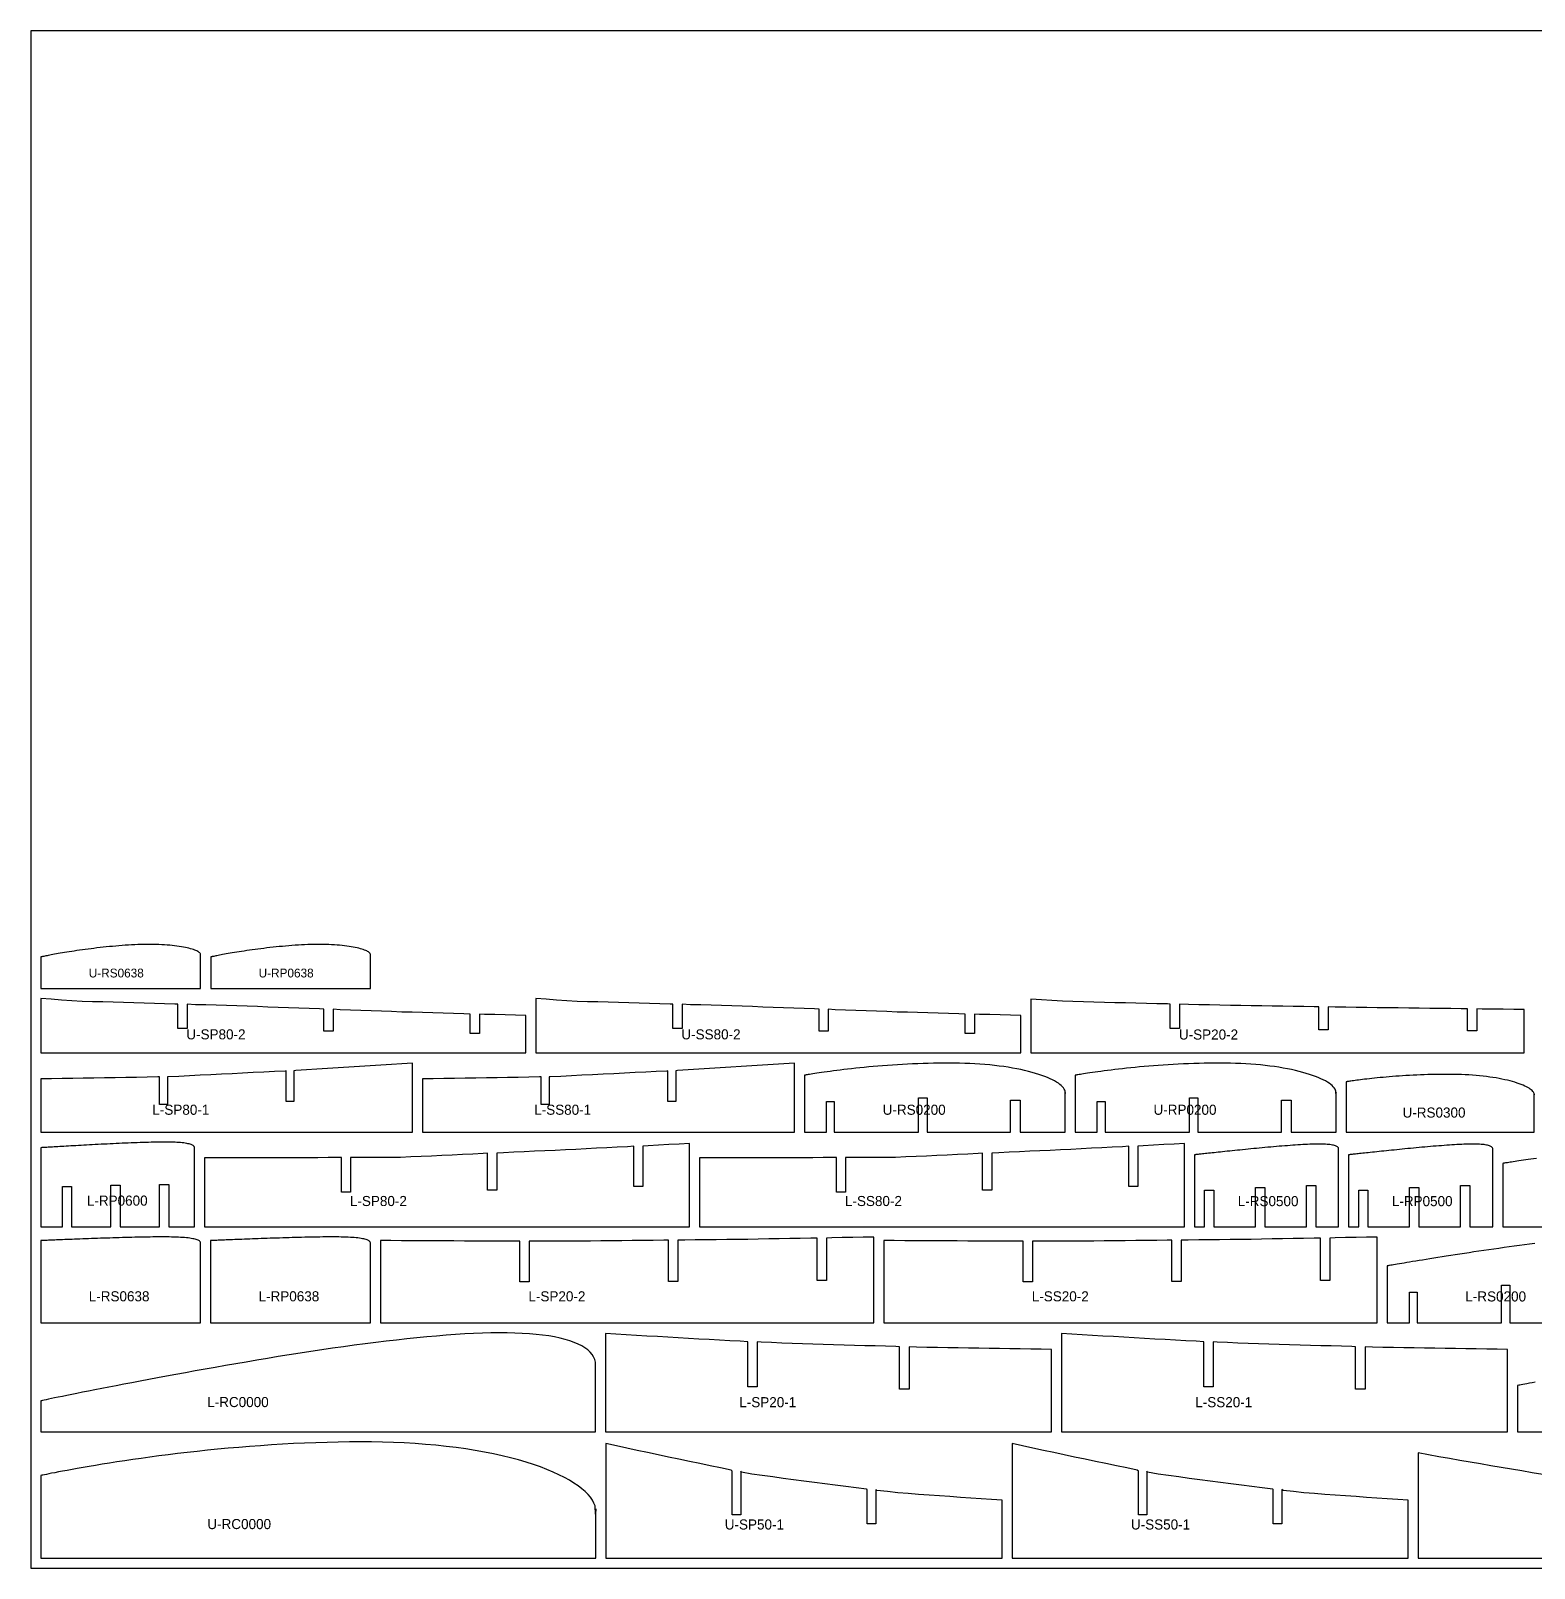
# Model space of a CAD drawing. Header units: millimetres. Extents: x 0 to 2440, y 0 to 1220.
# Drawn here: x 0 to 1193, y 0 to 1220 of the extents above; entities that cross this region are included whole.
import ezdxf

# ---------------------------------------------------------------- set-up
doc = ezdxf.new("R2010")
doc.units = ezdxf.units.MM
for name, color, linetype in [('CUT', 7, 'CONTINUOUS'), ('LABEL', 1, 'CONTINUOUS'), ('SHEET', 8, 'CONTINUOUS')]:
    doc.layers.add(name, color=color, linetype=linetype)

msp = doc.modelspace()

# ---------------------------------------------------------------- linework, layer by layer
at = {"layer": 'CUT'}
for points in [[(8, 460.061), (134.744, 460.061), (134.744, 486.728), (134.726, 487.107), (134.608, 487.487), (134.388, 487.87), (134.067, 488.253), (133.646, 488.637), (133.125, 489.021), (132.504, 489.405), (131.785, 489.786), (130.968, 490.163), (130.055, 490.537), (129.047, 490.905), (127.945, 491.266), (126.751, 491.618), (125.468, 491.961), (124.096, 492.292), (122.638, 492.611), (121.097, 492.916), (119.474, 493.205), (117.773, 493.477), (115.996, 493.73), (114.147, 493.964), (112.227, 494.178), (110.241, 494.37), (108.192, 494.539), (106.083, 494.684), (103.918, 494.805), (101.7, 494.901), (99.433, 494.971), (97.12, 495.015), (94.767, 495.033), (92.376, 495.025), (89.952, 494.991), (87.499, 494.93), (85.02, 494.843), (82.53, 494.731), (80.03, 494.601), (77.517, 494.452), (74.995, 494.287), (72.467, 494.106), (69.938, 493.909), (67.412, 493.697), (64.894, 493.472), (62.386, 493.235), (59.893, 492.985), (57.419, 492.725), (54.967, 492.455), (52.543, 492.176), (50.149, 491.889), (47.789, 491.596), (45.468, 491.297), (43.188, 490.994), (40.953, 490.688), (38.768, 490.379), (36.634, 490.069), (34.556, 489.758), (32.536, 489.449), (30.578, 489.142), (28.685, 488.839), (26.86, 488.54), (25.106, 488.246), (23.425, 487.959), (21.819, 487.68), (20.292, 487.41), (18.846, 487.15), (17.483, 486.901), (16.204, 486.664), (15.012, 486.44), (13.909, 486.23), (12.896, 486.035), (11.976, 485.856), (11.148, 485.693), (10.415, 485.548), (9.777, 485.42), (9.236, 485.312), (8.792, 485.222), (8.446, 485.152), (8.198, 485.102), (8.05, 485.071), (8, 485.061)], [(142.744, 460.061), (269.488, 460.061), (269.488, 486.728), (269.471, 487.107), (269.352, 487.487), (269.132, 487.87), (268.811, 488.253), (268.39, 488.637), (267.869, 489.021), (267.248, 489.405), (266.529, 489.786), (265.712, 490.163), (264.799, 490.537), (263.791, 490.905), (262.689, 491.266), (261.495, 491.618), (260.212, 491.961), (258.84, 492.292), (257.382, 492.611), (255.841, 492.916), (254.218, 493.205), (252.517, 493.477), (250.741, 493.73), (248.891, 493.964), (246.972, 494.178), (244.986, 494.37), (242.936, 494.539), (240.827, 494.684), (238.662, 494.805), (236.444, 494.901), (234.177, 494.971), (231.864, 495.015), (229.511, 495.033), (227.12, 495.025), (224.696, 494.991), (222.243, 494.93), (219.765, 494.843), (217.275, 494.731), (214.775, 494.601), (212.261, 494.452), (209.739, 494.287), (207.211, 494.106), (204.682, 493.909), (202.157, 493.697), (199.638, 493.472), (197.13, 493.235), (194.637, 492.985), (192.163, 492.725), (189.712, 492.455), (187.287, 492.176), (184.893, 491.889), (182.534, 491.596), (180.212, 491.297), (177.932, 490.994), (175.698, 490.688), (173.512, 490.379), (171.378, 490.069), (169.3, 489.758), (167.28, 489.449), (165.323, 489.142), (163.43, 488.839), (161.605, 488.54), (159.85, 488.246), (158.169, 487.959), (156.564, 487.68), (155.037, 487.41), (153.59, 487.15), (152.227, 486.901), (150.948, 486.664), (149.756, 486.44), (148.653, 486.23), (147.641, 486.035), (146.72, 485.856), (145.892, 485.693), (145.159, 485.548), (144.521, 485.42), (143.98, 485.312), (143.536, 485.222), (143.19, 485.152), (142.942, 485.102), (142.794, 485.071), (142.744, 485.061)], [(8, 408.859), (392.7, 408.859), (392.7, 438.533), (384.515, 438.781), (376.33, 439.025), (368.145, 439.268), (359.96, 439.51), (355.843, 439.737), (355.843, 424.298), (348.539, 424.298), (348.539, 439.737), (343.589, 439.987), (335.404, 440.222), (327.219, 440.456), (319.034, 440.687), (310.849, 440.917), (302.664, 441.144), (294.479, 441.369), (286.294, 441.65), (278.108, 441.952), (269.923, 442.254), (261.738, 442.558), (253.553, 442.861), (245.368, 443.166), (239.896, 443.506), (239.896, 426.182), (232.591, 426.182), (232.591, 443.506), (228.998, 443.777), (220.813, 444.084), (212.628, 444.391), (204.443, 444.699), (196.257, 445.008), (188.072, 445.318), (179.887, 445.628), (171.702, 445.939), (163.517, 446.236), (155.332, 446.474), (147.147, 446.713), (138.962, 446.952), (130.777, 447.19), (123.948, 447.494), (123.948, 428.177), (116.643, 428.177), (116.643, 447.494), (114.406, 447.666), (106.221, 447.903), (98.036, 448.141), (89.851, 448.378), (81.666, 448.615), (73.481, 448.853), (65.296, 449.09), (57.111, 449.327), (48.926, 449.565), (40.74, 449.803), (32.555, 450.279), (24.37, 450.873), (16.185, 451.467), (8, 452.061)], [(400.7, 408.859), (785.4, 408.859), (785.4, 438.533), (777.215, 438.781), (769.03, 439.025), (760.845, 439.268), (752.66, 439.51), (748.543, 439.737), (748.543, 424.298), (741.239, 424.298), (741.239, 439.737), (736.289, 439.987), (728.104, 440.222), (719.919, 440.456), (711.734, 440.687), (703.549, 440.917), (695.364, 441.144), (687.179, 441.369), (678.994, 441.65), (670.808, 441.952), (662.623, 442.254), (654.438, 442.558), (646.253, 442.861), (638.068, 443.166), (632.595, 443.506), (632.595, 426.182), (625.291, 426.182), (625.291, 443.506), (621.698, 443.777), (613.513, 444.084), (605.328, 444.391), (597.143, 444.699), (588.957, 445.008), (580.772, 445.318), (572.587, 445.628), (564.402, 445.939), (556.217, 446.236), (548.032, 446.474), (539.847, 446.713), (531.662, 446.952), (523.477, 447.19), (516.648, 447.494), (516.648, 428.177), (509.343, 428.177), (509.343, 447.494), (507.106, 447.666), (498.921, 447.903), (490.736, 448.141), (482.551, 448.378), (474.366, 448.615), (466.181, 448.853), (457.996, 449.09), (449.811, 449.327), (441.625, 449.565), (433.44, 449.803), (425.255, 450.279), (417.07, 450.873), (408.885, 451.467), (400.7, 452.061)], [(793.4, 408.859), (1184.707, 408.859), (1184.707, 443.292), (1176.381, 443.407), (1168.056, 443.521), (1159.73, 443.633), (1151.404, 443.743), (1147.217, 443.845), (1147.217, 426.352), (1139.787, 426.352), (1139.787, 443.845), (1134.753, 443.957), (1126.427, 444.062), (1118.101, 444.164), (1109.776, 444.265), (1101.45, 444.364), (1093.124, 444.461), (1084.799, 444.557), (1076.473, 444.676), (1068.147, 444.803), (1059.822, 444.93), (1051.496, 445.057), (1043.17, 445.183), (1034.845, 445.309), (1029.278, 445.45), (1029.278, 427.154), (1021.848, 427.154), (1021.848, 445.45), (1018.193, 445.561), (1009.868, 445.687), (1001.542, 445.812), (993.216, 445.937), (984.891, 446.062), (976.565, 446.187), (968.239, 446.311), (959.914, 446.436), (951.588, 446.575), (943.262, 446.771), (934.937, 446.968), (926.611, 447.166), (918.285, 447.365), (911.339, 447.62), (911.339, 428.239), (903.909, 428.239), (903.909, 447.62), (901.634, 447.763), (893.308, 447.964), (884.982, 448.164), (876.657, 448.366), (868.331, 448.568), (860.005, 448.77), (851.68, 448.974), (843.354, 449.177), (835.028, 449.382), (826.703, 449.587), (818.377, 449.978), (810.051, 450.464), (801.726, 450.954), (793.4, 451.448)], [(8, 346.157), (302.886, 346.157), (302.886, 400.859), (294.461, 400.328), (286.035, 399.793), (277.61, 399.254), (269.185, 398.71), (260.759, 398.163), (252.334, 397.61), (243.909, 397.054), (235.483, 396.493), (227.058, 395.928), (218.633, 395.451), (210.207, 395.005), (208.808, 394.765), (208.808, 370.461), (202.482, 370.461), (202.482, 394.765), (201.782, 394.563), (193.357, 394.124), (184.932, 393.688), (176.506, 393.256), (168.081, 392.827), (159.656, 392.401), (151.23, 391.979), (142.805, 391.559), (134.38, 391.143), (125.954, 390.731), (117.529, 390.321), (109.104, 390.055), (108.404, 389.963), (108.404, 368.06), (102.078, 368.06), (102.078, 389.963), (100.678, 389.857), (92.253, 389.669), (83.828, 389.491), (75.402, 389.323), (66.977, 389.165), (58.552, 389.017), (50.127, 388.879), (41.701, 388.752), (33.276, 388.635), (24.851, 388.528), (16.425, 388.432), (8, 388.345)], [(310.886, 346.157), (605.772, 346.157), (605.772, 400.859), (597.347, 400.328), (588.921, 399.793), (580.496, 399.254), (572.071, 398.71), (563.645, 398.163), (555.22, 397.61), (546.795, 397.054), (538.369, 396.493), (529.944, 395.928), (521.519, 395.451), (513.093, 395.005), (511.694, 394.765), (511.694, 370.461), (505.368, 370.461), (505.368, 394.765), (504.668, 394.563), (496.243, 394.124), (487.817, 393.688), (479.392, 393.256), (470.967, 392.827), (462.542, 392.401), (454.116, 391.979), (445.691, 391.559), (437.266, 391.143), (428.84, 390.731), (420.415, 390.321), (411.99, 390.055), (411.29, 389.963), (411.29, 368.06), (404.964, 368.06), (404.964, 389.963), (403.564, 389.857), (395.139, 389.669), (386.714, 389.491), (378.288, 389.323), (369.863, 389.165), (361.438, 389.017), (353.012, 388.879), (344.587, 388.752), (336.162, 388.635), (327.737, 388.528), (319.311, 388.432), (310.886, 388.345)], [(613.772, 346.157), (631.121, 346.157), (631.121, 370.236), (637.446, 370.236), (637.446, 346.157), (704.33, 346.157), (704.33, 373.335), (711.069, 373.335), (711.069, 346.157), (777.322, 346.157), (777.322, 371.328), (784.909, 371.328), (784.909, 346.157), (820.602, 346.157), (820.602, 377.637), (820.541, 376.788), (820.499, 378.498), (820.23, 379.373), (819.795, 380.258), (819.196, 381.154), (818.432, 382.058), (817.505, 382.969), (816.414, 383.885), (815.163, 384.803), (813.752, 385.72), (812.183, 386.635), (810.458, 387.544), (808.58, 388.445), (806.552, 389.333), (804.376, 390.207), (802.055, 391.064), (799.594, 391.899), (796.996, 392.711), (794.265, 393.497), (791.405, 394.253), (788.422, 394.976), (785.319, 395.666), (782.103, 396.318), (778.779, 396.931), (775.351, 397.504), (771.826, 398.033), (768.211, 398.519), (764.51, 398.959), (760.731, 399.352), (756.88, 399.699), (752.963, 399.998), (748.988, 400.248), (744.96, 400.451), (740.888, 400.606), (736.799, 400.714), (732.695, 400.784), (728.567, 400.819), (724.422, 400.821), (720.265, 400.79), (716.105, 400.729), (711.948, 400.637), (707.8, 400.518), (703.669, 400.371), (699.56, 400.199), (695.482, 400.003), (691.439, 399.785), (687.44, 399.546), (683.489, 399.289), (679.594, 399.013), (675.761, 398.722), (671.996, 398.417), (668.305, 398.099), (664.693, 397.771), (661.167, 397.434), (657.731, 397.089), (654.392, 396.74), (651.154, 396.387), (648.024, 396.032), (645.004, 395.677), (642.101, 395.324), (639.319, 394.975), (636.662, 394.631), (634.134, 394.295), (631.74, 393.969), (629.482, 393.653), (627.365, 393.351), (625.391, 393.063), (623.564, 392.791), (621.886, 392.537), (620.36, 392.302), (618.989, 392.088), (617.773, 391.896), (616.717, 391.727), (615.82, 391.582), (615.084, 391.462), (614.511, 391.368), (614.1, 391.301), (613.854, 391.26), (613.772, 391.247)], [(828.602, 346.157), (845.951, 346.157), (845.951, 370.236), (852.276, 370.236), (852.276, 346.157), (919.16, 346.157), (919.16, 373.335), (925.899, 373.335), (925.899, 346.157), (992.152, 346.157), (992.152, 371.328), (999.739, 371.328), (999.739, 346.157), (1035.433, 346.157), (1035.433, 377.637), (1035.371, 376.788), (1035.329, 378.498), (1035.06, 379.373), (1034.626, 380.258), (1034.026, 381.154), (1033.262, 382.058), (1032.335, 382.969), (1031.245, 383.885), (1029.993, 384.803), (1028.582, 385.72), (1027.013, 386.635), (1025.289, 387.544), (1023.411, 388.445), (1021.382, 389.333), (1019.206, 390.207), (1016.886, 391.064), (1014.424, 391.899), (1011.826, 392.711), (1009.095, 393.497), (1006.236, 394.253), (1003.252, 394.976), (1000.15, 395.666), (996.934, 396.318), (993.609, 396.931), (990.181, 397.504), (986.657, 398.033), (983.041, 398.519), (979.341, 398.959), (975.561, 399.352), (971.71, 399.699), (967.793, 399.998), (963.818, 400.248), (959.791, 400.451), (955.718, 400.606), (951.629, 400.714), (947.526, 400.784), (943.397, 400.819), (939.252, 400.821), (935.096, 400.79), (930.935, 400.729), (926.778, 400.637), (922.63, 400.518), (918.499, 400.371), (914.391, 400.199), (910.312, 400.003), (906.27, 399.785), (902.27, 399.546), (898.32, 399.289), (894.425, 399.013), (890.592, 398.722), (886.826, 398.417), (883.135, 398.099), (879.523, 397.771), (875.997, 397.434), (872.561, 397.089), (869.222, 396.74), (865.985, 396.387), (862.854, 396.032), (859.835, 395.677), (856.932, 395.324), (854.15, 394.975), (851.493, 394.631), (848.965, 394.295), (846.57, 393.969), (844.312, 393.653), (842.195, 393.351), (840.221, 393.063), (838.394, 392.791), (836.716, 392.537), (835.19, 392.302), (833.819, 392.088), (832.604, 391.896), (831.547, 391.727), (830.65, 391.582), (829.914, 391.462), (829.341, 391.368), (828.931, 391.301), (828.684, 391.26), (828.602, 391.247)], [(1043.433, 346.157), (1192.623, 346.157), (1192.623, 376.136), (1192.59, 375.59), (1192.537, 376.694), (1192.333, 377.261), (1192.009, 377.838), (1191.567, 378.423), (1191.006, 379.016), (1190.328, 379.616), (1189.533, 380.22), (1188.622, 380.827), (1187.597, 381.436), (1186.458, 382.045), (1185.207, 382.652), (1183.847, 383.255), (1182.379, 383.851), (1180.805, 384.439), (1179.128, 385.017), (1177.35, 385.583), (1175.473, 386.134), (1173.502, 386.669), (1171.439, 387.185), (1169.287, 387.681), (1167.05, 388.155), (1164.732, 388.605), (1162.336, 389.03), (1159.866, 389.429), (1157.327, 389.8), (1154.723, 390.142), (1152.058, 390.454), (1149.337, 390.736), (1146.564, 390.986), (1143.744, 391.205), (1140.882, 391.392), (1137.983, 391.547), (1135.051, 391.67), (1132.106, 391.762), (1129.149, 391.828), (1126.175, 391.872), (1123.188, 391.893), (1120.193, 391.893), (1117.196, 391.873), (1114.201, 391.832), (1111.212, 391.773), (1108.235, 391.695), (1105.275, 391.601), (1102.336, 391.49), (1099.423, 391.364), (1096.541, 391.224), (1093.695, 391.071), (1090.888, 390.906), (1088.125, 390.73), (1085.412, 390.544), (1082.751, 390.349), (1080.148, 390.147), (1077.606, 389.938), (1075.13, 389.724), (1072.723, 389.506), (1070.389, 389.285), (1068.132, 389.063), (1065.955, 388.839), (1063.862, 388.617), (1061.856, 388.396), (1059.941, 388.179), (1058.118, 387.966), (1056.391, 387.758), (1054.763, 387.558), (1053.236, 387.365), (1051.813, 387.181), (1050.495, 387.008), (1049.285, 386.846), (1048.184, 386.696), (1047.195, 386.559), (1046.319, 386.436), (1045.557, 386.327), (1044.91, 386.235), (1044.379, 386.158), (1043.965, 386.098), (1043.669, 386.055), (1043.492, 386.028), (1043.433, 386.02)], [(8, 270.899), (25.121, 270.899), (25.121, 302.902), (32.425, 302.902), (32.425, 270.899), (63.599, 270.899), (63.599, 303.936), (70.966, 303.936), (70.966, 270.899), (102.077, 270.899), (102.077, 304.527), (109.507, 304.527), (109.507, 270.899), (129.762, 270.899), (129.762, 334.028), (129.677, 334.39), (129.495, 334.736), (129.219, 335.065), (128.849, 335.378), (128.385, 335.675), (127.829, 335.954), (127.181, 336.217), (126.443, 336.463), (125.615, 336.692), (124.7, 336.903), (123.699, 337.098), (122.614, 337.276), (121.446, 337.436), (120.197, 337.58), (118.87, 337.707), (117.466, 337.817), (115.988, 337.911), (114.438, 337.989), (112.818, 338.052), (111.132, 338.099), (109.381, 338.132), (107.568, 338.151), (105.695, 338.157), (103.767, 338.15), (101.785, 338.131), (99.753, 338.102), (97.673, 338.063), (95.548, 338.014), (93.383, 337.958), (91.179, 337.895), (88.941, 337.825), (86.67, 337.751), (84.372, 337.673), (82.049, 337.591), (79.696, 337.507), (77.317, 337.416), (74.926, 337.318), (72.524, 337.214), (70.115, 337.106), (67.705, 336.993), (65.295, 336.877), (62.89, 336.757), (60.494, 336.636), (58.111, 336.513), (55.744, 336.388), (53.396, 336.264), (51.073, 336.139), (48.777, 336.015), (46.511, 335.891), (44.28, 335.769), (42.088, 335.648), (39.936, 335.529), (37.83, 335.412), (35.773, 335.298), (33.766, 335.186), (31.815, 335.077), (29.922, 334.971), (28.09, 334.868), (26.322, 334.768), (24.621, 334.672), (22.99, 334.579), (21.43, 334.49), (19.946, 334.405), (18.539, 334.324), (17.212, 334.247), (15.966, 334.175), (14.804, 334.107), (13.728, 334.044), (12.74, 333.986), (11.84, 333.932), (11.031, 333.884), (10.314, 333.841), (9.691, 333.804), (9.161, 333.772), (8.727, 333.746), (8.388, 333.725), (8.146, 333.711), (8, 333.702)], [(137.762, 270.899), (522.476, 270.899), (522.476, 336.94), (514.291, 336.531), (506.105, 336.121), (497.92, 335.71), (489.734, 335.298), (485.618, 334.906), (485.618, 302.902), (478.313, 302.902), (478.313, 334.906), (473.364, 334.471), (465.178, 334.056), (456.993, 333.64), (448.807, 333.223), (440.622, 332.805), (432.437, 332.386), (424.251, 331.965), (416.066, 331.588), (407.88, 331.224), (399.695, 330.859), (391.51, 330.492), (383.324, 330.123), (375.139, 329.753), (369.666, 329.338), (369.666, 300.118), (362.361, 300.118), (362.361, 329.338), (358.768, 329.007), (350.583, 328.631), (342.397, 328.253), (334.212, 327.874), (326.026, 327.493), (317.841, 327.11), (309.656, 326.725), (301.47, 326.338), (293.285, 326.022), (285.099, 325.989), (276.914, 325.957), (268.729, 325.925), (260.543, 325.894), (253.714, 325.855), (253.714, 298.377), (246.409, 298.377), (246.409, 325.855), (244.173, 325.834), (235.987, 325.804), (227.802, 325.776), (219.616, 325.748), (211.431, 325.72), (203.246, 325.693), (195.06, 325.667), (186.875, 325.641), (178.689, 325.616), (170.504, 325.592), (162.319, 325.612), (154.133, 325.658), (145.948, 325.709), (137.762, 325.764)], [(530.476, 270.899), (915.19, 270.899), (915.19, 336.94), (907.004, 336.531), (898.819, 336.121), (890.633, 335.71), (882.448, 335.298), (878.332, 334.906), (878.332, 302.902), (871.027, 302.902), (871.027, 334.906), (866.077, 334.471), (857.892, 334.056), (849.706, 333.64), (841.521, 333.223), (833.336, 332.805), (825.15, 332.386), (816.965, 331.965), (808.779, 331.588), (800.594, 331.224), (792.409, 330.859), (784.223, 330.492), (776.038, 330.123), (767.852, 329.753), (762.38, 329.338), (762.38, 300.118), (755.075, 300.118), (755.075, 329.338), (751.482, 329.007), (743.296, 328.631), (735.111, 328.253), (726.925, 327.874), (718.74, 327.493), (710.555, 327.11), (702.369, 326.725), (694.184, 326.338), (685.998, 326.022), (677.813, 325.989), (669.628, 325.957), (661.442, 325.925), (653.257, 325.894), (646.428, 325.855), (646.428, 298.377), (639.123, 298.377), (639.123, 325.855), (636.886, 325.834), (628.701, 325.804), (620.515, 325.776), (612.33, 325.748), (604.145, 325.72), (595.959, 325.693), (587.774, 325.667), (579.588, 325.641), (571.403, 325.616), (563.218, 325.592), (555.032, 325.612), (546.847, 325.658), (538.661, 325.709), (530.476, 325.764)], [(923.19, 270.899), (931.163, 270.899), (931.163, 300.118), (938.468, 300.118), (938.468, 270.899), (971.56, 270.899), (971.56, 302.174), (978.927, 302.174), (978.927, 270.899), (1011.956, 270.899), (1011.956, 303.674), (1019.386, 303.674), (1019.386, 270.899), (1037.443, 270.899), (1037.443, 333.151), (1037.345, 333.507), (1037.159, 333.845), (1036.884, 334.163), (1036.522, 334.461), (1036.072, 334.74), (1035.537, 334.998), (1034.916, 335.238), (1034.211, 335.457), (1033.424, 335.656), (1032.555, 335.835), (1031.606, 335.994), (1030.579, 336.134), (1029.476, 336.253), (1028.297, 336.353), (1027.046, 336.433), (1025.723, 336.494), (1024.332, 336.536), (1022.874, 336.559), (1021.352, 336.564), (1019.767, 336.551), (1018.123, 336.522), (1016.421, 336.476), (1014.665, 336.414), (1012.856, 336.338), (1010.998, 336.247), (1009.093, 336.144), (1007.144, 336.028), (1005.154, 335.901), (1003.125, 335.765), (1001.061, 335.619), (998.965, 335.465), (996.839, 335.305), (994.687, 335.139), (992.512, 334.968), (990.308, 334.793), (988.081, 334.609), (985.841, 334.418), (983.592, 334.221), (981.337, 334.018), (979.08, 333.811), (976.824, 333.6), (974.573, 333.386), (972.33, 333.169), (970.099, 332.951), (967.883, 332.733), (965.686, 332.515), (963.511, 332.297), (961.362, 332.08), (959.241, 331.866), (957.153, 331.653), (955.101, 331.444), (953.087, 331.238), (951.116, 331.035), (949.189, 330.837), (947.311, 330.643), (945.485, 330.454), (943.713, 330.27), (941.998, 330.091), (940.343, 329.919), (938.75, 329.752), (937.223, 329.591), (935.763, 329.438), (934.374, 329.291), (933.056, 329.151), (931.814, 329.019), (930.648, 328.895), (929.56, 328.778), (928.552, 328.67), (927.627, 328.57), (926.785, 328.479), (926.027, 328.397), (925.356, 328.324), (924.772, 328.261), (924.277, 328.207), (923.87, 328.162), (923.553, 328.127), (923.326, 328.102), (923.19, 328.087)], [(1045.443, 270.899), (1053.416, 270.899), (1053.416, 300.118), (1060.721, 300.118), (1060.721, 270.899), (1093.813, 270.899), (1093.813, 302.174), (1101.18, 302.174), (1101.18, 270.899), (1134.209, 270.899), (1134.209, 303.674), (1141.639, 303.674), (1141.639, 270.899), (1159.696, 270.899), (1159.696, 333.151), (1159.598, 333.507), (1159.412, 333.845), (1159.137, 334.163), (1158.775, 334.461), (1158.325, 334.74), (1157.79, 334.998), (1157.169, 335.238), (1156.464, 335.457), (1155.677, 335.656), (1154.808, 335.835), (1153.859, 335.994), (1152.832, 336.134), (1151.729, 336.253), (1150.55, 336.353), (1149.299, 336.433), (1147.976, 336.494), (1146.585, 336.536), (1145.127, 336.559), (1143.605, 336.564), (1142.02, 336.551), (1140.376, 336.522), (1138.674, 336.476), (1136.918, 336.414), (1135.109, 336.338), (1133.251, 336.247), (1131.346, 336.144), (1129.397, 336.028), (1127.407, 335.901), (1125.378, 335.765), (1123.314, 335.619), (1121.218, 335.465), (1119.092, 335.305), (1116.94, 335.139), (1114.765, 334.968), (1112.561, 334.793), (1110.334, 334.609), (1108.094, 334.418), (1105.845, 334.221), (1103.59, 334.018), (1101.333, 333.811), (1099.077, 333.6), (1096.826, 333.386), (1094.583, 333.169), (1092.352, 332.951), (1090.136, 332.733), (1087.939, 332.515), (1085.764, 332.297), (1083.615, 332.08), (1081.494, 331.866), (1079.406, 331.653), (1077.354, 331.444), (1075.34, 331.238), (1073.369, 331.035), (1071.442, 330.837), (1069.565, 330.643), (1067.738, 330.454), (1065.966, 330.27), (1064.251, 330.091), (1062.596, 329.919), (1061.003, 329.752), (1059.476, 329.591), (1058.016, 329.438), (1056.627, 329.291), (1055.309, 329.151), (1054.067, 329.019), (1052.901, 328.895), (1051.813, 328.778), (1050.805, 328.67), (1049.88, 328.57), (1049.038, 328.479), (1048.281, 328.397), (1047.609, 328.324), (1047.025, 328.261), (1046.53, 328.207), (1046.123, 328.162), (1045.806, 328.127), (1045.579, 328.102), (1045.443, 328.087)], [(8, 194.769), (134.694, 194.769), (134.694, 258.309), (134.611, 258.679), (134.429, 259.033), (134.148, 259.372), (133.769, 259.696), (133.292, 260.004), (132.718, 260.297), (132.049, 260.573), (131.285, 260.834), (130.428, 261.078), (129.48, 261.307), (128.442, 261.519), (127.316, 261.716), (126.104, 261.896), (124.807, 262.06), (123.428, 262.208), (121.969, 262.341), (120.433, 262.459), (118.822, 262.561), (117.137, 262.649), (115.383, 262.722), (113.561, 262.782), (111.675, 262.828), (109.727, 262.863), (107.719, 262.885), (105.657, 262.897), (103.541, 262.899), (101.376, 262.891), (99.164, 262.875), (96.909, 262.852), (94.614, 262.822), (92.283, 262.788), (89.92, 262.749), (87.526, 262.706), (85.107, 262.661), (82.657, 262.614), (80.181, 262.561), (77.69, 262.501), (75.189, 262.435), (72.681, 262.365), (70.171, 262.29), (67.662, 262.212), (65.158, 262.131), (62.663, 262.048), (60.181, 261.963), (57.716, 261.877), (55.271, 261.79), (52.851, 261.703), (50.46, 261.615), (48.101, 261.529), (45.778, 261.443), (43.495, 261.358), (41.255, 261.274), (39.061, 261.192), (36.919, 261.111), (34.83, 261.032), (32.798, 260.955), (30.826, 260.88), (28.919, 260.807), (27.078, 260.737), (25.306, 260.669), (23.608, 260.603), (21.984, 260.54), (20.439, 260.48), (18.974, 260.423), (17.592, 260.368), (16.295, 260.317), (15.085, 260.269), (13.964, 260.224), (12.935, 260.182), (11.998, 260.144), (11.156, 260.109), (10.41, 260.079), (9.76, 260.052), (9.209, 260.029), (8.757, 260.01), (8.404, 259.995), (8.152, 259.985), (8, 259.978)], [(142.694, 194.769), (269.387, 194.769), (269.387, 258.309), (269.305, 258.679), (269.123, 259.033), (268.842, 259.372), (268.462, 259.696), (267.985, 260.004), (267.411, 260.297), (266.742, 260.573), (265.979, 260.834), (265.122, 261.078), (264.174, 261.307), (263.136, 261.519), (262.01, 261.716), (260.797, 261.896), (259.501, 262.06), (258.122, 262.208), (256.663, 262.341), (255.127, 262.459), (253.515, 262.561), (251.831, 262.649), (250.077, 262.722), (248.255, 262.782), (246.368, 262.828), (244.42, 262.863), (242.413, 262.885), (240.35, 262.897), (238.234, 262.899), (236.069, 262.891), (233.857, 262.875), (231.603, 262.852), (229.308, 262.822), (226.977, 262.788), (224.613, 262.749), (222.22, 262.706), (219.801, 262.661), (217.35, 262.614), (214.874, 262.561), (212.384, 262.501), (209.883, 262.435), (207.375, 262.365), (204.865, 262.29), (202.355, 262.212), (199.851, 262.131), (197.356, 262.048), (194.874, 261.963), (192.409, 261.877), (189.965, 261.79), (187.545, 261.703), (185.154, 261.615), (182.795, 261.529), (180.472, 261.443), (178.188, 261.358), (175.948, 261.274), (173.755, 261.192), (171.612, 261.111), (169.523, 261.032), (167.491, 260.955), (165.52, 260.88), (163.612, 260.807), (161.771, 260.737), (160, 260.669), (158.301, 260.603), (156.678, 260.54), (155.132, 260.48), (153.667, 260.423), (152.285, 260.368), (150.988, 260.317), (149.778, 260.269), (148.658, 260.224), (147.629, 260.182), (146.692, 260.144), (145.85, 260.109), (145.103, 260.079), (144.454, 260.052), (143.903, 260.029), (143.45, 260.01), (143.097, 259.995), (142.845, 259.985), (142.694, 259.978)], [(277.387, 194.769), (668.698, 194.769), (668.698, 262.796), (660.372, 262.639), (652.046, 262.482), (643.721, 262.327), (635.395, 262.173), (631.208, 262.027), (631.208, 228.398), (623.778, 228.398), (623.778, 262.027), (618.743, 261.867), (610.417, 261.715), (602.092, 261.565), (593.766, 261.416), (585.44, 261.268), (577.114, 261.121), (568.789, 260.975), (560.463, 260.87), (552.137, 260.779), (543.811, 260.689), (535.486, 260.599), (527.16, 260.509), (518.834, 260.42), (513.268, 260.32), (513.268, 227.545), (505.837, 227.545), (505.837, 260.32), (502.183, 260.241), (493.857, 260.153), (485.531, 260.064), (477.205, 259.976), (468.88, 259.888), (460.554, 259.8), (452.228, 259.713), (443.902, 259.625), (435.577, 259.558), (427.251, 259.564), (418.925, 259.571), (410.599, 259.579), (402.274, 259.588), (395.327, 259.599), (395.327, 227.184), (387.897, 227.184), (387.897, 259.599), (385.622, 259.606), (377.296, 259.616), (368.971, 259.627), (360.645, 259.638), (352.319, 259.65), (343.993, 259.662), (335.668, 259.676), (327.342, 259.689), (319.016, 259.703), (310.69, 259.718), (302.365, 259.78), (294.039, 259.869), (285.713, 259.961), (277.387, 260.057)], [(676.698, 194.769), (1068.008, 194.769), (1068.008, 262.796), (1059.683, 262.639), (1051.357, 262.482), (1043.031, 262.327), (1034.705, 262.173), (1030.518, 262.027), (1030.518, 228.398), (1023.088, 228.398), (1023.088, 262.027), (1018.054, 261.867), (1009.728, 261.715), (1001.402, 261.565), (993.077, 261.416), (984.751, 261.268), (976.425, 261.121), (968.099, 260.975), (959.774, 260.87), (951.448, 260.779), (943.122, 260.689), (934.796, 260.599), (926.47, 260.509), (918.145, 260.42), (912.578, 260.32), (912.578, 227.545), (905.148, 227.545), (905.148, 260.32), (901.493, 260.241), (893.167, 260.153), (884.842, 260.064), (876.516, 259.976), (868.19, 259.888), (859.864, 259.8), (851.539, 259.713), (843.213, 259.625), (834.887, 259.558), (826.561, 259.564), (818.236, 259.571), (809.91, 259.579), (801.584, 259.588), (794.638, 259.599), (794.638, 227.184), (787.208, 227.184), (787.208, 259.599), (784.933, 259.606), (776.607, 259.616), (768.281, 259.627), (759.955, 259.638), (751.63, 259.65), (743.304, 259.662), (734.978, 259.676), (726.652, 259.689), (718.327, 259.703), (710.001, 259.718), (701.675, 259.78), (693.349, 259.869), (685.024, 259.961), (676.698, 260.057)], [(8, 108.254), (447.927, 108.254), (447.927, 163.603), (447.384, 165.737), (446.504, 167.774), (445.289, 169.714), (443.741, 171.555), (441.864, 173.297), (439.661, 174.938), (437.138, 176.477), (434.299, 177.912), (431.149, 179.243), (427.694, 180.469), (423.941, 181.587), (419.895, 182.597), (415.563, 183.499), (410.953, 184.291), (406.073, 184.972), (400.929, 185.544), (395.531, 186.006), (389.886, 186.358), (384.004, 186.602), (377.892, 186.738), (371.559, 186.769), (365.016, 186.697), (358.271, 186.524), (351.334, 186.253), (344.214, 185.888), (336.922, 185.432), (329.467, 184.891), (321.86, 184.267), (314.111, 183.567), (306.231, 182.796), (298.231, 181.958), (290.121, 181.059), (281.913, 180.106), (273.619, 179.103), (265.194, 178.05), (256.667, 176.935), (248.093, 175.766), (239.484, 174.548), (230.855, 173.286), (222.217, 171.985), (213.585, 170.65), (204.97, 169.288), (196.387, 167.902), (187.848, 166.498), (179.366, 165.081), (170.956, 163.654), (162.63, 162.222), (154.4, 160.79), (146.28, 159.361), (138.283, 157.939), (130.422, 156.528), (122.708, 155.13), (115.154, 153.75), (107.773, 152.391), (100.575, 151.055), (93.573, 149.746), (86.779, 148.467), (80.202, 147.219), (73.854, 146.007), (67.745, 144.832), (61.886, 143.697), (56.285, 142.606), (50.952, 141.56), (45.897, 140.562), (41.126, 139.615), (36.649, 138.72), (32.472, 137.881), (28.603, 137.1), (25.048, 136.378), (21.813, 135.718), (18.904, 135.122), (16.326, 134.592), (14.082, 134.128), (12.177, 133.734), (10.614, 133.409), (9.396, 133.156), (8.524, 132.974), (8, 132.865)], [(455.927, 108.254), (809.656, 108.254), (809.656, 173.638), (801.43, 173.754), (793.203, 173.873), (784.977, 173.995), (776.751, 174.12), (768.525, 174.248), (760.298, 174.379), (752.072, 174.514), (743.846, 174.652), (735.62, 174.793), (727.393, 174.937), (719.167, 175.084), (710.941, 175.268), (702.715, 175.476), (696.805, 175.729), (696.805, 141.992), (689.217, 141.992), (689.217, 175.729), (686.262, 175.91), (678.036, 176.135), (669.81, 176.367), (661.583, 176.605), (653.357, 176.848), (645.131, 177.098), (636.905, 177.354), (628.678, 177.615), (620.452, 177.883), (612.226, 178.156), (604, 178.436), (595.773, 178.721), (587.547, 179.013), (579.321, 179.365), (576.366, 179.69), (576.366, 143.972), (568.778, 143.972), (568.778, 179.69), (562.868, 180.169), (554.642, 180.586), (546.416, 181.011), (538.19, 181.447), (529.963, 181.891), (521.737, 182.346), (513.511, 182.809), (505.285, 183.283), (497.058, 183.765), (488.832, 184.257), (480.606, 184.759), (472.38, 185.27), (464.153, 185.79), (455.927, 186.32)], [(817.656, 108.254), (1171.384, 108.254), (1171.384, 173.638), (1163.158, 173.754), (1154.932, 173.873), (1146.706, 173.995), (1138.48, 174.12), (1130.253, 174.248), (1122.027, 174.379), (1113.801, 174.514), (1105.575, 174.652), (1097.348, 174.793), (1089.122, 174.937), (1080.896, 175.084), (1072.67, 175.268), (1064.443, 175.476), (1058.533, 175.729), (1058.533, 141.992), (1050.946, 141.992), (1050.946, 175.729), (1047.991, 175.91), (1039.765, 176.135), (1031.538, 176.367), (1023.312, 176.605), (1015.086, 176.848), (1006.86, 177.098), (998.633, 177.354), (990.407, 177.615), (982.181, 177.883), (973.955, 178.156), (965.728, 178.436), (957.502, 178.721), (949.276, 179.013), (941.05, 179.365), (938.095, 179.69), (938.095, 143.972), (930.507, 143.972), (930.507, 179.69), (924.597, 180.169), (916.371, 180.586), (908.145, 181.011), (899.918, 181.447), (891.692, 181.891), (883.466, 182.346), (875.24, 182.809), (867.013, 183.283), (858.787, 183.765), (850.561, 184.257), (842.335, 184.759), (834.108, 185.27), (825.882, 185.79), (817.656, 186.32)], [(8, 8), (448.299, 8), (448.299, 45.052), (448.143, 47.266), (448.102, 42.859), (447.634, 49.5), (446.771, 51.751), (445.554, 54.015), (443.985, 56.29), (442.064, 58.57), (439.795, 60.851), (437.179, 63.127), (434.22, 65.393), (430.921, 67.64), (427.287, 69.864), (423.323, 72.057), (419.034, 74.213), (414.426, 76.323), (409.507, 78.381), (404.284, 80.379), (398.765, 82.311), (392.959, 84.171), (386.875, 85.951), (380.524, 87.646), (373.914, 89.25), (367.059, 90.758), (359.969, 92.165), (352.656, 93.466), (345.133, 94.66), (337.414, 95.741), (329.511, 96.709), (321.438, 97.56), (313.21, 98.294), (304.84, 98.91), (296.344, 99.408), (287.736, 99.788), (279.032, 100.052), (270.301, 100.2), (261.546, 100.254), (252.738, 100.222), (243.894, 100.107), (235.026, 99.912), (226.149, 99.64), (217.279, 99.296), (208.43, 98.882), (199.616, 98.404), (190.851, 97.864), (182.15, 97.267), (173.527, 96.617), (164.996, 95.918), (156.57, 95.175), (148.263, 94.391), (140.089, 93.571), (132.06, 92.719), (124.188, 91.84), (116.488, 90.937), (108.97, 90.015), (101.646, 89.079), (94.529, 88.133), (87.628, 87.182), (80.956, 86.23), (74.522, 85.282), (68.336, 84.342), (62.408, 83.414), (56.747, 82.504), (51.362, 81.617), (46.261, 80.755), (41.452, 79.925), (36.943, 79.13), (32.739, 78.374), (28.848, 77.662), (25.275, 76.997), (22.026, 76.384), (19.106, 75.825), (16.519, 75.324), (14.269, 74.883), (12.359, 74.506), (10.793, 74.195), (9.573, 73.95), (8.699, 73.775), (8.175, 73.669), (8, 73.633)], [(456.299, 8), (770.474, 8), (770.474, 53.959), (762.207, 54.536), (753.939, 55.111), (745.671, 55.689), (737.403, 56.27), (729.135, 56.851), (720.868, 57.432), (712.6, 58.015), (704.332, 58.601), (696.064, 59.19), (687.797, 59.778), (679.529, 60.785), (671.261, 61.81), (670.242, 62.357), (670.242, 35.179), (663.503, 35.179), (663.503, 62.357), (662.993, 62.842), (654.726, 63.88), (646.458, 64.925), (638.19, 65.977), (629.922, 67.036), (621.654, 68.101), (613.387, 69.174), (605.119, 70.253), (596.851, 71.34), (588.583, 72.433), (580.316, 73.533), (572.048, 74.64), (563.78, 76.194), (563.271, 76.984), (563.271, 42.492), (556.531, 42.492), (556.531, 76.984), (555.512, 77.88), (547.245, 79.579), (538.977, 81.289), (530.709, 83.004), (522.441, 84.731), (514.173, 86.47), (505.906, 88.221), (497.638, 89.984), (489.37, 91.759), (481.102, 93.547), (472.835, 95.344), (464.567, 97.148), (456.299, 98.965)], [(778.474, 8), (1092.65, 8), (1092.65, 53.959), (1084.382, 54.536), (1076.114, 55.111), (1067.846, 55.689), (1059.579, 56.27), (1051.311, 56.851), (1043.043, 57.432), (1034.775, 58.015), (1026.507, 58.601), (1018.24, 59.19), (1009.972, 59.778), (1001.704, 60.785), (993.436, 61.81), (992.417, 62.357), (992.417, 35.179), (985.678, 35.179), (985.678, 62.357), (985.169, 62.842), (976.901, 63.88), (968.633, 64.925), (960.365, 65.977), (952.097, 67.036), (943.83, 68.101), (935.562, 69.174), (927.294, 70.253), (919.026, 71.34), (910.759, 72.433), (902.491, 73.533), (894.223, 74.64), (885.955, 76.194), (885.446, 76.984), (885.446, 42.492), (878.707, 42.492), (878.707, 76.984), (877.688, 77.88), (869.42, 79.579), (861.152, 81.289), (852.884, 83.004), (844.616, 84.731), (836.349, 86.47), (828.081, 88.221), (819.813, 89.984), (811.545, 91.759), (803.278, 93.547), (795.01, 95.344), (786.742, 97.148), (778.474, 98.965)]]:
    msp.add_lwpolyline(points, close=True, dxfattribs=at)
for points in [[(1194.426, 325.216), (1192.192, 324.894), (1190.037, 324.581), (1187.963, 324.279), (1185.974, 323.988), (1184.073, 323.709), (1182.264, 323.443), (1180.548, 323.189), (1178.929, 322.949), (1177.411, 322.722), (1175.994, 322.51), (1174.682, 322.313), (1173.476, 322.132), (1172.379, 321.966), (1171.393, 321.816), (1170.518, 321.683), (1169.758, 321.567), (1169.112, 321.469), (1168.582, 321.388), (1168.169, 321.324), (1167.873, 321.279), (1167.696, 321.252), (1167.696, 270.899), (1316.794, 270.899)], [(1193.035, 257.638), (1188.997, 257.14), (1184.942, 256.623), (1180.878, 256.091), (1176.81, 255.546), (1172.744, 254.99), (1168.687, 254.424), (1164.644, 253.852), (1160.623, 253.274), (1156.629, 252.692), (1152.669, 252.109), (1148.748, 251.526), (1144.874, 250.944), (1141.051, 250.366), (1137.287, 249.792), (1133.586, 249.224), (1129.955, 248.663), (1126.4, 248.111), (1122.926, 247.568), (1119.54, 247.036), (1116.245, 246.515), (1113.048, 246.008), (1109.955, 245.514), (1106.969, 245.035), (1104.095, 244.572), (1101.34, 244.126), (1098.706, 243.697), (1096.198, 243.287), (1093.821, 242.896), (1091.578, 242.526), (1089.473, 242.176), (1087.51, 241.849), (1085.691, 241.545), (1084.02, 241.264), (1082.5, 241.007), (1081.133, 240.776), (1079.921, 240.57), (1078.866, 240.39), (1077.971, 240.237), (1077.237, 240.111), (1076.664, 240.013), (1076.254, 239.943), (1076.008, 239.9), (1076.008, 194.769), (1093.592, 194.769), (1093.592, 219.073), (1099.917, 219.073), (1099.917, 194.769), (1166.677, 194.769), (1166.677, 224.692), (1173.418, 224.692), (1173.418, 194.769), (1239.547, 194.769)], [(1193.488, 147.671), (1191.054, 147.22), (1188.84, 146.807), (1186.849, 146.434), (1185.084, 146.103), (1183.548, 145.813), (1182.244, 145.567), (1181.174, 145.364), (1180.34, 145.206), (1179.743, 145.092), (1179.384, 145.024), (1179.384, 108.254), (1214.527, 108.254)], [(1199.354, 74.426), (1191.129, 75.792), (1182.903, 77.168), (1174.678, 78.553), (1166.452, 79.949), (1158.227, 81.354), (1150.002, 82.77), (1141.776, 84.195), (1133.551, 85.629), (1125.326, 87.074), (1117.1, 88.529), (1108.875, 89.993), (1100.65, 91.467), (1100.65, 8), (1454.34, 8)]]:
    msp.add_lwpolyline(points, dxfattribs=at)
at = {"layer": 'SHEET'}
msp.add_lwpolyline([(0, 0), (2440, 0), (2440, 1220), (0, 1220)], close=True, dxfattribs=at)

# ---------------------------------------------------------------- texts
at = {"layer": 'LABEL'}
for s, height, p in [('U-RS0638', 6.99, (46.023, 468.804)), ('U-RP0638', 6.99, (180.767, 468.804)), ('U-SP80-2', 8, (123.41, 419.659)), ('U-SS80-2', 8, (516.11, 419.659)), ('U-SP20-2', 8, (910.792, 419.506)), ('L-SP80-1', 8, (96.466, 359.832)), ('L-SS80-1', 8, (399.352, 359.832)), ('U-RS0200', 8, (675.821, 359.823)), ('U-RP0200', 8, (890.651, 359.823)), ('U-RS0300', 8, (1088.19, 357.591)), ('L-RP0600', 8, (44.529, 287.713)), ('L-SP80-2', 8, (253.176, 287.409)), ('L-SS80-2', 8, (645.89, 287.409)), ('L-RS0500', 8, (957.465, 287.315)), ('L-RP0500', 8, (1079.719, 287.315)), ('L-RS0638', 8, (46.008, 211.801)), ('L-RP0638', 8, (180.702, 211.801)), ('L-SP20-2', 8, (394.78, 211.776)), ('L-SS20-2', 8, (794.091, 211.776)), ('L-RS0200', 8, (1138.014, 211.689)), ('L-RC0000', 8, (139.978, 127.883)), ('L-SP20-1', 8, (562.046, 127.771)), ('L-SS20-1', 8, (923.774, 127.771)), ('U-RC0000', 8, (140.09, 31.064)), ('U-SP50-1', 8, (550.552, 30.741)), ('U-SS50-1', 8, (872.727, 30.741))]:
    msp.add_text(s, height=height, dxfattribs=at).set_placement(p)

doc.saveas('drawing.dxf')
